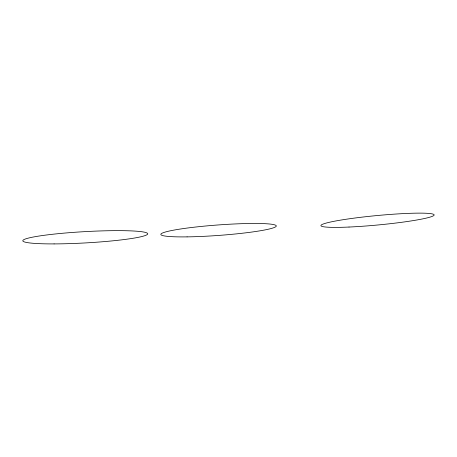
<?xml version="1.0" encoding="UTF-8"?>
<svg xmlns="http://www.w3.org/2000/svg" width="457" height="457" viewBox="0 0 457 457"><rect width="100%" height="100%" fill="white"/><g stroke="black" fill="none" stroke-linecap="round" stroke-linejoin="round"><path stroke-width="0.69" d="M187.084 236.875A57.885 5.238 -4.2 0 0 276.239 226.198A57.885 5.238 -4.2 0 0 192.46 227.397A57.885 5.238 -4.2 0 0 187.084 236.875M54.086 243.907A62.552 5.65 -3.2 0 0 147.725 233.847A62.552 5.65 -3.2 0 0 54.006 234.11A62.552 5.65 -3.2 0 0 54.086 243.907M349.022 227.043A56.879 4.736 -5.4 0 0 434.15 214.921A56.879 4.736 -5.4 0 0 349.399 218.772A56.879 4.736 -5.4 0 0 349.022 227.043"/></g></svg>
